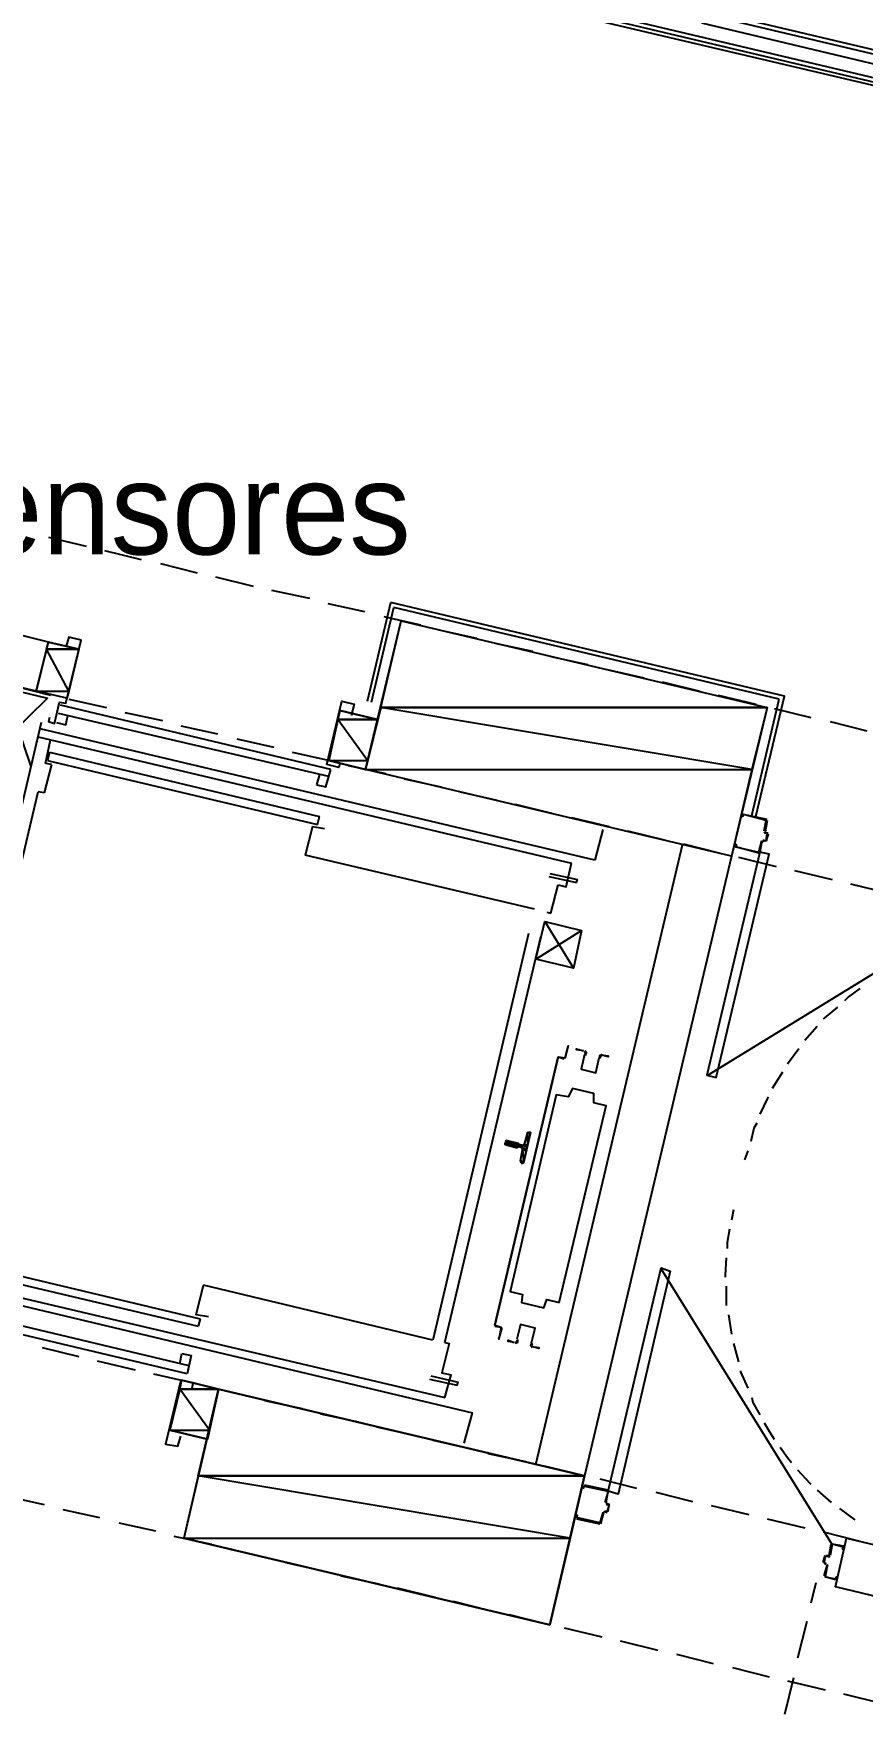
# Model space of a CAD drawing. Header units: feet. Extents: x -84 to 198, y -22 to 181.
# Drawn here: x 83.26 to 94.1, y 105 to 126.99 of the extents above; entities that cross this region are included whole.
import ezdxf
from ezdxf.enums import TextEntityAlignment as Align

# ---------------------------------------------------------------- set-up
doc = ezdxf.new("R2010")
doc.units = ezdxf.units.FT
for name, color, linetype in [('A-AREA-COMUN', 252, 'CONTINUOUS'), ('A-LINEA', 7, 'CONTINUOUS'), ('A-LINEA-FINA', 9, 'CONTINUOUS'), ('A-MURO-CONCRETO', 8, 'CONTINUOUS'), ('A-NOMBRE-ESPACIO', 2, 'CONTINUOUS')]:
    doc.layers.add(name, color=color, linetype=linetype)

msp = doc.modelspace()

# ---------------------------------------------------------------- linework, layer by layer
at = {"layer": 'A-AREA-COMUN'}
msp.add_lwpolyline([(96.32, 126.0978), (92, 127.1289)], dxfattribs=at)
at = {"layer": 'A-LINEA'}
for p, q in [((96.9333, 126.0844), (85.68, 128.7511)), ((96.9467, 126.1378), (85.6933, 128.8044)), ((96.8533, 125.7378), (85.6, 128.4044)), ((96.8667, 125.7911), (85.6133, 128.4578)), ((96.84, 125.6978), (85.5867, 128.3511)), ((83.4533, 120.4044), (83.9467, 120.2844)), ((84.1867, 120.2311), (84.6667, 120.1111)), ((84.92, 120.0578), (85.4, 119.9378)), ((85.64, 119.8844), (86.1333, 119.7644)), ((86.3733, 119.7111), (86.8667, 119.6044)), ((87.1067, 119.5378), (87.5867, 119.4311)), ((87.6267, 118.2578), (87.9333, 119.5511)), ((87.68, 118.2444), (87.9733, 119.4844)), ((93.0133, 118.2844), (87.9733, 119.4844)), ((83.4533, 119.0311), (82.0933, 119.3644)), ((87.84, 119.3644), (88.32, 119.2578)), ((88.56, 119.1911), (89.0533, 119.0844)), ((83.2933, 118.3911), (83.4533, 119.0311)), ((83.8533, 118.9378), (83.4533, 119.0311)), ((89.2933, 119.0178), (89.7867, 118.9111)), ((90.0267, 118.8444), (90.5067, 118.7378)), ((83.2933, 118.3911), (81.9333, 118.7111)), ((90.76, 118.6711), (91.24, 118.5644)), ((91.48, 118.5111), (91.9733, 118.3911)), ((83, 118.4578), (83.48, 118.3378)), ((83.6933, 118.2978), (83.2933, 118.3911)), ((92.2133, 118.3378), (92.7067, 118.2178)), ((87.12, 117.2711), (83.5867, 118.0978)), ((87.1467, 117.3644), (83.6133, 118.2044)), ((83.72, 118.2844), (84.2133, 118.1778)), ((84.4533, 118.1111), (84.9467, 118.0044)), ((87.2667, 118.1378), (87.12, 117.4844)), ((92.6533, 116.7644), (93.0133, 118.2844)), ((92.9467, 118.1644), (93.4267, 118.0444)), ((83.36, 117.9778), (81.6667, 110.7911)), ((90.6, 116.1778), (83.3467, 117.8978)), ((85.1867, 117.9378), (85.6667, 117.8311)), ((93.68, 117.9911), (94.16, 117.8711)), ((83.32, 117.7911), (90.2933, 116.1378)), ((83.4133, 117.4444), (83.48, 117.7511)), ((85.92, 117.7644), (86.4, 117.6578)), ((83.4933, 117.4311), (83.4, 117.0578)), ((83.4933, 117.4311), (83.4133, 117.4444)), ((83.4667, 117.5911), (83.44, 117.4844)), ((83.44, 117.4844), (86.9733, 116.6444)), ((83.4667, 117.5911), (87, 116.7511)), ((86.64, 117.5911), (87.1333, 117.4844)), ((87.3733, 117.4178), (87.8667, 117.3111)), ((87, 117.2978), (86.96, 117.1644)), ((88.1067, 117.2444), (88.5867, 117.1378)), ((81.9867, 111.4311), (83.32, 117.0711)), ((83.4, 117.0578), (83.32, 117.0711)), ((88.84, 117.0711), (89.32, 116.9644)), ((86.9733, 116.6444), (87, 116.7511)), ((89.56, 116.9111), (90.0533, 116.7911)), ((86.9067, 116.6178), (86.8133, 116.2444)), ((86.9067, 116.6178), (87.0667, 116.5911)), ((90.2933, 116.7378), (90.7867, 116.6178)), ((90.7067, 116.5778), (90.6, 116.1778)), ((91.0267, 116.5644), (91.5067, 116.4444)), ((92.8139, 116.549), (92.8287, 116.525)), ((92.8267, 116.5378), (92.8667, 116.5378)), ((92.84, 116.6978), (92.84, 116.6978)), ((91.7467, 116.3911), (89.8267, 108.2844)), ((91.76, 116.3911), (92.24, 116.2711)), ((92.7867, 116.4311), (92.76, 116.2844)), ((92.8113, 116.4306), (92.7872, 116.4157)), ((92.8, 116.4178), (92.8, 116.4178)), ((92.8533, 116.5244), (92.8533, 116.5244)), ((89.8133, 115.5378), (86.8133, 116.2444)), ((92.3867, 116.2311), (90.4667, 108.1244)), ((92.48, 116.2178), (92.9733, 116.0978)), ((92.7467, 116.2844), (92.7467, 116.2844)), ((90, 115.9644), (90.36, 115.8844)), ((90.0133, 116.0044), (90.3733, 115.9244)), ((90.36, 115.8844), (90.3733, 115.9244)), ((93.2133, 116.0444), (93.7067, 115.9244)), ((93.9467, 115.8711), (94.4267, 115.7511)), ((90.0267, 115.4844), (90.12, 115.8578)), ((89.9733, 115.4978), (90.0267, 115.4844)), ((92.0775, 113.3648), (95.6926, 115.5856)), ((89.7333, 115.2178), (88.48, 109.8978)), ((89.9467, 115.3778), (90.32, 114.7644)), ((88.64, 109.8711), (89.8933, 115.1778)), ((93.5067, 114.0044), (93.3467, 113.8178)), ((93.2667, 113.7111), (93.12, 113.5111)), ((89.2933, 110.0978), (90.12, 113.6044)), ((90.12, 113.6044), (90.2, 113.5778)), ((90.12, 113.5911), (90.12, 113.5911)), ((90.12, 113.5911), (90.12, 113.5911)), ((93.0533, 113.4044), (92.92, 113.1911)), ((89.68, 112.4578), (89.72, 112.6044)), ((89.7446, 112.6172), (89.7209, 112.6037)), ((89.5867, 112.4178), (89.5867, 112.4178)), ((89.6, 112.4578), (89.6533, 112.4444)), ((89.64, 112.4178), (89.6, 112.4311)), ((89.6, 112.4178), (89.6, 112.4178)), ((89.6133, 112.4711), (89.6133, 112.4711)), ((89.6267, 112.2444), (89.6533, 112.3911)), ((92.6, 112.3778), (92.56, 112.2578)), ((89.6403, 112.2277), (89.6554, 112.205)), ((92.4133, 111.6044), (92.3867, 111.4711)), ((81.08, 110.8311), (89, 108.9511)), ((81.8933, 110.9111), (85.4133, 110.0844)), ((81.92, 111.0178), (85.44, 110.1778)), ((93.7059, 107.2256), (91.4691, 110.8307)), ((81.6667, 110.7911), (88.64, 109.1511)), ((88.48, 109.8978), (85.48, 110.6178)), ((92.32, 110.6044), (92.32, 110.3511)), ((85.2933, 109.5644), (81.7733, 110.4044)), ((85.2667, 109.4578), (81.7467, 110.2978)), ((85.44, 110.1778), (85.4133, 110.0844)), ((92.3467, 110.2311), (92.3867, 109.9778)), ((83.3733, 109.8044), (83.8533, 109.6844)), ((85.1733, 109.5911), (85.2, 109.7244)), ((92.4133, 109.8578), (92.48, 109.6178)), ((84.0933, 109.6311), (84.5867, 109.5111)), ((84.8267, 109.4578), (85.3067, 109.3511)), ((85.56, 109.2844), (86.04, 109.1778)), ((88.4533, 109.4311), (88.8133, 109.3511)), ((88.64, 109.1511), (88.72, 109.4444)), ((86.28, 109.1111), (86.7733, 109.0044)), ((87.0133, 108.9378), (87.5067, 108.8311)), ((88.8933, 108.5511), (89, 108.9511)), ((87.7467, 108.7644), (88.2267, 108.6578)), ((88.48, 108.5911), (88.96, 108.4844)), ((89.2, 108.4178), (89.6933, 108.3111)), ((89.9333, 108.2578), (90.4267, 108.1378)), ((90.7733, 107.9378), (90.4667, 108.0044)), ((90.4667, 107.9911), (90.4667, 107.9911)), ((90.6667, 108.0844), (91.1467, 107.9644)), ((82.9067, 107.8578), (83.4, 107.7511)), ((90.7472, 107.7757), (90.7621, 107.7516)), ((90.76, 107.7778), (90.76, 107.7778)), ((91.4, 107.9111), (91.88, 107.7911)), ((92.12, 107.7378), (92.6133, 107.6178)), ((93.5067, 107.9378), (93.6933, 107.7778)), ((83.64, 107.6844), (84.12, 107.5778)), ((90.36, 107.5778), (90.36, 107.5778)), ((90.36, 107.5644), (90.6667, 107.4978)), ((90.7313, 107.6572), (90.7072, 107.6424)), ((90.7333, 107.6578), (90.76, 107.6444)), ((90.76, 107.6578), (90.76, 107.6578)), ((92.8533, 107.5644), (93.3467, 107.4444)), ((93.8, 107.6978), (94, 107.5511)), ((84.3733, 107.5111), (84.8533, 107.4044)), ((85.0933, 107.3378), (85.5867, 107.2311)), ((90.6667, 107.5111), (90.6667, 107.5111)), ((93.5867, 107.3911), (94.0667, 107.2711)), ((85.8267, 107.1644), (86.3067, 107.0578)), ((93.5867, 106.9911), (93.6133, 107.0844)), ((93.6667, 107.0844), (93.6933, 107.2311)), ((93.8533, 107.1911), (93.8533, 107.1911)), ((86.56, 106.9911), (87.04, 106.8844)), ((93.6, 106.9911), (93.6, 106.9911)), ((93.6267, 106.9644), (93.6, 106.9778)), ((93.6, 106.8178), (93.64, 106.9511)), ((93.6133, 107.0711), (93.6133, 107.0711)), ((93.6267, 106.9511), (93.6267, 106.9511)), ((93.6528, 106.9398), (93.6379, 106.9639)), ((93.6554, 107.0583), (93.6795, 107.0732)), ((87.28, 106.8178), (87.7733, 106.7111)), ((88.0133, 106.6578), (88.5067, 106.5378)), ((93.4933, 106.7244), (93.4267, 106.4578)), ((93.7467, 106.7778), (93.7467, 106.7778)), ((88.7467, 106.4844), (89.2267, 106.3644)), ((89.48, 106.3111), (89.96, 106.1911)), ((93.3733, 106.2178), (93.2533, 105.7378)), ((90.2, 106.1378), (90.6933, 106.0178)), ((90.9333, 105.9644), (91.4267, 105.8444)), ((91.6667, 105.7911), (92.1467, 105.6711)), ((92.4, 105.6178), (92.88, 105.4978)), ((93.2, 105.4844), (93.08, 105.0044)), ((93.12, 105.4444), (93.6133, 105.3244)), ((93.8533, 105.2711), (94.3467, 105.1511))]:
    msp.add_line(p, q, dxfattribs=at)
for points in [[(92.7067, 116.7511), (93.08, 118.3244), (87.9333, 119.5511)], [(92.3867, 116.2311), (87.6, 117.3644), (88.0667, 119.3111), (92.8533, 118.1778), (92.3867, 116.2311)], [(83.4667, 118.0444), (83.4533, 117.9911), (83.5333, 117.9644), (83.6, 118.2444), (83.68, 118.2311), (83.88, 119.0578), (83.72, 119.0978), (83.68, 118.9644)], [(83.2267, 117.4044), (82.88, 118.4311), (83.44, 118.2978), (82.6667, 117.5378)], [(83.56, 117.9778), (83.68, 117.9511), (83.7067, 118.0711)], [(87.2667, 117.4444), (87.2533, 117.3911), (87.0933, 117.4311), (87.2933, 118.2578), (87.4533, 118.2178), (87.4133, 118.0711)], [(87.12, 117.4844), (87.6, 117.3644), (87.76, 118.0178), (87.2667, 118.1378)], [(86.96, 117.1644), (87.08, 117.1378), (87.12, 117.2711), (87.1467, 117.3644)], [(92.8133, 116.5644), (92.84, 116.6978), (92.5467, 116.7778), (92.5333, 116.7511), (92.52, 116.7511), (92.5333, 116.7778)], [(92.8533, 116.7111), (92.5467, 116.7778), (92.5467, 116.7778)], [(92.8, 116.4444), (92.84, 116.4311), (92.8533, 116.5244), (92.8267, 116.5378)], [(92.8533, 116.6978), (92.8267, 116.5511), (92.8267, 116.5511)], [(92.4267, 116.3644), (92.44, 116.3911), (92.4533, 116.3778), (92.44, 116.3511), (92.7467, 116.2844), (92.7867, 116.4311)], [(92.7467, 116.2711), (92.44, 116.3511), (92.44, 116.3511)], [(92.8667, 116.5244), (92.84, 116.4311), (92.84, 116.4311), (92.8, 116.4311)], [(90.12, 115.8578), (90.2267, 115.8311), (90.2933, 116.1378)], [(92.76, 116.2844), (92.0667, 113.3644), (92.1867, 113.3378), (92.88, 116.2578), (92.76, 116.2844)], [(89.8267, 114.8844), (90.4267, 115.2578), (90.32, 114.7644), (89.8267, 114.8844), (89.9467, 115.3778), (90.4267, 115.2578)], [(94.0667, 114.4978), (93.92, 114.3911), (93.8667, 114.3378)], [(93.7733, 114.2578), (93.6, 114.1111), (93.5867, 114.0978)], [(90.12, 113.6044), (90.2133, 113.5911), (90.2533, 113.7511), (90.2133, 113.5911), (90.2133, 113.5911)], [(90.4533, 113.6844), (90.36, 113.6978), (90.36, 113.7111), (90.4533, 113.6844)], [(90.4777, 113.6228), (90.4929, 113.6564), (90.468, 113.6835)], [(90.12, 113.6044), (89.2933, 110.0978), (89.2933, 110.0978)], [(90.4664, 113.6369), (90.4209, 113.4442), (90.6135, 113.3986), (90.6592, 113.5913)], [(90.4664, 113.6369), (90.4209, 113.4442), (90.6135, 113.3986), (90.6592, 113.5913)], [(90.4706, 113.6342), (90.4797, 113.6543), (90.4648, 113.6705)], [(90.694, 113.6303), (90.6596, 113.6172), (90.6582, 113.5804)], [(90.6911, 113.6173), (90.6704, 113.6095), (90.6696, 113.5874)], [(90.68, 113.6311), (90.7733, 113.6178), (90.7733, 113.6044), (90.68, 113.6311)], [(90.1333, 110.3911), (90.7467, 112.9644), (90.5867, 113.0044), (90.5867, 113.1244), (90.3067, 113.1911), (90.2533, 113.0844), (90.0933, 113.1111), (89.4933, 110.5378), (89.6533, 110.4978), (89.64, 110.3911), (89.9333, 110.3244), (89.9733, 110.4311), (90.1333, 110.3911)], [(92.8667, 113.0844), (92.8533, 113.0578), (92.76, 112.8578)], [(89.7467, 112.6178), (89.76, 112.6178), (89.6667, 112.2178), (89.6533, 112.2178)], [(92.72, 112.7378), (92.68, 112.6711), (92.64, 112.4978)], [(89.5867, 112.4178), (89.4267, 112.4578), (89.44, 112.5111), (89.6, 112.4711)], [(89.6661, 112.3798), (89.6637, 112.395), (89.6513, 112.4039)], [(89.6554, 112.445), (89.6705, 112.4474), (89.6795, 112.4598)], [(92.36, 111.3511), (92.3333, 111.1778), (92.3333, 111.0978)], [(90.7733, 107.9244), (91.4667, 110.8444), (91.5867, 110.8044), (90.9067, 107.8844), (90.7733, 107.9244)], [(92.32, 110.9778), (92.3067, 110.7511), (92.3067, 110.7244)], [(85.5467, 110.2044), (85.3867, 110.2311), (85.48, 110.6178)], [(89.2933, 110.0978), (89.3733, 110.0711), (89.3733, 110.0711)], [(89.2933, 110.0844), (89.3733, 110.0711), (89.3467, 109.9111), (89.3867, 110.0578)], [(89.7736, 109.8654), (89.8191, 110.058), (89.6265, 110.1036), (89.5808, 109.911)], [(89.7736, 109.8654), (89.8191, 110.058), (89.6265, 110.1036), (89.5808, 109.911)], [(85.2, 109.7244), (85.32, 109.6978), (85.2667, 109.4578)], [(88.64, 109.8711), (88.6933, 109.8578), (88.6, 109.4711), (88.72, 109.4444)], [(89.5467, 109.8711), (89.4667, 109.8844), (89.4667, 109.8978), (89.5467, 109.8711)], [(89.5593, 109.8586), (89.5937, 109.8717), (89.5951, 109.9085)], [(89.5623, 109.8716), (89.5829, 109.8794), (89.5838, 109.9015)], [(89.7757, 109.8661), (89.7604, 109.8325), (89.7853, 109.8054)], [(89.7733, 109.8178), (89.8667, 109.8044), (89.8667, 109.7911), (89.7733, 109.8178)], [(89.7827, 109.8547), (89.7736, 109.8346), (89.7885, 109.8184)], [(92.5067, 109.4978), (92.5067, 109.4844), (92.6, 109.2711)], [(85.3333, 109.2711), (85.3467, 109.3378), (85.1867, 109.3778), (84.9867, 108.5378), (85.1467, 108.5111), (85.1867, 108.6444)], [(85.04, 108.7244), (85.5333, 108.6044), (85.68, 109.2578), (85.2, 109.3778)], [(88.44, 109.3911), (88.8, 109.3111), (88.8133, 109.3511)], [(90.0133, 106.1778), (90.4667, 108.1244), (85.68, 109.2578), (85.2267, 107.3111), (90.0133, 106.1778)], [(92.6533, 109.1511), (92.6667, 109.0844), (92.76, 108.9244)], [(92.8133, 108.8178), (92.88, 108.7111), (92.9467, 108.6044)], [(93.0267, 108.4978), (93.12, 108.3644), (93.1733, 108.2978)], [(93.2533, 108.2044), (93.4133, 108.0311), (93.4267, 108.0178)], [(90.4533, 107.9911), (90.4533, 107.9644), (90.4667, 107.9911), (90.7733, 107.9244), (90.7333, 107.7778)], [(90.7467, 107.7511), (90.7867, 107.7511), (90.76, 107.6578), (90.7333, 107.6578)], [(90.7467, 107.7778), (90.7733, 107.9244), (90.7733, 107.9244)], [(90.7733, 107.6578), (90.7867, 107.7511), (90.7867, 107.7511), (90.7467, 107.7644)], [(90.7067, 107.6444), (90.6667, 107.5111), (90.36, 107.5778), (90.3733, 107.6044), (90.36, 107.6044), (90.36, 107.5778)], [(90.68, 107.4978), (90.72, 107.6444), (90.72, 107.6444)], [(96.8667, 105.9244), (93.7467, 106.6711), (93.8933, 107.3111), (97.0133, 106.5778)], [(93.6267, 107.0844), (93.6533, 107.0844), (93.6533, 107.0844)], [(93.8667, 107.1911), (93.8533, 107.1644), (93.84, 107.1644), (93.8533, 107.1911), (93.7067, 107.2311), (93.68, 107.0844)], [(93.8533, 107.2044), (93.7067, 107.2311), (93.7067, 107.2311)], [(93.6533, 107.0711), (93.6133, 107.0711), (93.6, 106.9911), (93.6267, 106.9778)], [(93.64, 106.9511), (93.6133, 106.8044), (93.7467, 106.7778), (93.76, 106.8044), (93.7733, 106.8044), (93.76, 106.7778)], [(93.7467, 106.7644), (93.6133, 106.8044), (93.6133, 106.8044)]]:
    msp.add_lwpolyline(points, dxfattribs=at)
at = {"layer": 'A-LINEA-FINA'}
for p, q in [((89.76, 112.6044), (89.72, 112.6178)), ((89.76, 112.6044), (89.72, 112.6178)), ((89.76, 112.6178), (89.7333, 112.6178)), ((89.76, 112.6178), (89.7333, 112.6178)), ((89.76, 112.6178), (89.7467, 112.6178)), ((89.5867, 112.4311), (89.4267, 112.4711)), ((89.5867, 112.4178), (89.4267, 112.4578)), ((89.6, 112.4711), (89.44, 112.5111)), ((89.6, 112.4578), (89.44, 112.4978)), ((89.7067, 112.4044), (89.64, 112.4178)), ((89.7067, 112.3911), (89.6533, 112.4178)), ((89.7067, 112.3778), (89.6533, 112.3911)), ((89.72, 112.4444), (89.6667, 112.4578)), ((89.72, 112.4311), (89.6667, 112.4444)), ((89.6667, 112.2178), (89.6267, 112.2311)), ((89.6667, 112.2178), (89.64, 112.2311)), ((89.6667, 112.2178), (89.64, 112.2178)), ((89.6667, 112.2178), (89.64, 112.2178))]:
    msp.add_line(p, q, dxfattribs=at)
for points in [[(89.72, 112.6044), (89.72, 112.4444), (89.68, 112.4578), (89.72, 112.6044)], [(89.7333, 112.6178), (89.76, 112.6044), (89.72, 112.6178), (89.7333, 112.6178)], [(89.72, 112.6178), (89.76, 112.6044), (89.76, 112.6044), (89.72, 112.6178)], [(89.76, 112.6044), (89.76, 112.6044), (89.72, 112.6178), (89.76, 112.6044)], [(89.72, 112.6178), (89.76, 112.6044), (89.72, 112.6044), (89.72, 112.6178), (89.72, 112.6178)], [(89.72, 112.6178), (89.76, 112.6044), (89.76, 112.6044), (89.72, 112.6178), (89.72, 112.6178)], [(89.76, 112.6044), (89.72, 112.6044), (89.72, 112.4444), (89.76, 112.6044)], [(89.7467, 112.6178), (89.76, 112.6178), (89.7333, 112.6178), (89.7467, 112.6178)], [(89.7333, 112.6178), (89.76, 112.6178), (89.76, 112.6178), (89.7333, 112.6178)], [(89.76, 112.6178), (89.76, 112.6178), (89.7333, 112.6178), (89.76, 112.6178)], [(89.7333, 112.6178), (89.76, 112.6178), (89.76, 112.6178), (89.7333, 112.6178)], [(89.76, 112.6178), (89.76, 112.6178), (89.7333, 112.6178), (89.76, 112.6178), (89.76, 112.6178)], [(89.76, 112.6178), (89.7333, 112.6178), (89.76, 112.6044), (89.76, 112.6178)], [(89.44, 112.4978), (89.7067, 112.4044), (89.4267, 112.4711), (89.44, 112.4978), (89.44, 112.4978)], [(89.4267, 112.4711), (89.6, 112.4311), (89.6, 112.4311), (89.4267, 112.4711)], [(89.6, 112.4311), (89.6, 112.4311), (89.4267, 112.4711), (89.6, 112.4311), (89.6, 112.4311)], [(89.4267, 112.4711), (89.6, 112.4311), (89.6, 112.4311), (89.4267, 112.4711)], [(89.6, 112.4311), (89.6, 112.4311), (89.4267, 112.4711), (89.6, 112.4311), (89.6, 112.4311)], [(89.4267, 112.4711), (89.6, 112.4311), (89.6, 112.4311), (89.4267, 112.4711)], [(89.6, 112.4311), (89.6, 112.4311), (89.4267, 112.4711), (89.6, 112.4311), (89.6, 112.4311)], [(89.5867, 112.4311), (89.5867, 112.4311), (89.4267, 112.4711), (89.5867, 112.4311)], [(89.5867, 112.4311), (89.4267, 112.4711), (89.6, 112.4311), (89.5867, 112.4311), (89.5867, 112.4311)], [(89.4267, 112.4711), (89.5867, 112.4311), (89.4267, 112.4578), (89.4267, 112.4711), (89.4267, 112.4711)], [(89.4267, 112.4578), (89.5867, 112.4178), (89.5867, 112.4178), (89.4267, 112.4578)], [(89.5867, 112.4178), (89.5867, 112.4178), (89.4267, 112.4578), (89.5867, 112.4178)], [(89.5867, 112.4178), (89.4267, 112.4578), (89.5867, 112.4311), (89.5867, 112.4178), (89.5867, 112.4178)], [(89.4267, 112.4578), (89.5867, 112.4178), (89.5867, 112.4178), (89.4267, 112.4578)], [(89.5867, 112.4178), (89.5867, 112.4178), (89.4267, 112.4578), (89.5867, 112.4178), (89.5867, 112.4178)], [(89.4267, 112.4578), (89.5867, 112.4178), (89.5867, 112.4178), (89.4267, 112.4578)], [(89.5867, 112.4178), (89.5867, 112.4178), (89.4267, 112.4578), (89.5867, 112.4178), (89.5867, 112.4178)], [(89.44, 112.5111), (89.6, 112.4711), (89.6, 112.4711), (89.44, 112.5111)], [(89.6, 112.4711), (89.6, 112.4711), (89.44, 112.5111), (89.6, 112.4711), (89.6, 112.4711)], [(89.44, 112.5111), (89.6, 112.4711), (89.44, 112.4978), (89.44, 112.5111), (89.44, 112.5111)], [(89.6, 112.4578), (89.6, 112.4578), (89.44, 112.4978), (89.6, 112.4578)], [(89.6, 112.4578), (89.44, 112.4978), (89.6, 112.4711), (89.6, 112.4578), (89.6, 112.4578)], [(89.44, 112.4978), (89.6, 112.4578), (89.6, 112.4578), (89.44, 112.4978)], [(89.6, 112.4578), (89.6, 112.4578), (89.44, 112.4978), (89.6, 112.4578), (89.6, 112.4578)], [(89.44, 112.4978), (89.6, 112.4578), (89.6, 112.4578), (89.44, 112.4978)], [(89.6, 112.4578), (89.6, 112.4578), (89.44, 112.4978), (89.6, 112.4578)], [(89.44, 112.4978), (89.6, 112.4578), (89.6, 112.4578), (89.44, 112.4978), (89.44, 112.4978)], [(89.44, 112.4978), (89.6, 112.4578), (89.6, 112.4578), (89.44, 112.4978)], [(89.6, 112.4578), (89.6, 112.4578), (89.44, 112.4978), (89.6, 112.4578), (89.6, 112.4578)], [(89.44, 112.4978), (89.6, 112.4578), (89.6, 112.4578), (89.44, 112.4978)], [(89.6, 112.4578), (89.6, 112.4578), (89.44, 112.4978), (89.6, 112.4578), (89.6, 112.4578)], [(89.44, 112.4978), (89.6, 112.4578), (89.6, 112.4578), (89.44, 112.4978)], [(89.6, 112.4578), (89.6, 112.4578), (89.44, 112.4978), (89.6, 112.4578), (89.6, 112.4578)], [(89.72, 112.4311), (89.44, 112.4978), (89.7067, 112.4044), (89.72, 112.4311)], [(89.6533, 112.3911), (89.6667, 112.2311), (89.6267, 112.2444), (89.6533, 112.3911)], [(89.64, 112.4178), (89.7067, 112.4044), (89.7067, 112.4044), (89.64, 112.4178)], [(89.7067, 112.4044), (89.7067, 112.4044), (89.64, 112.4178), (89.7067, 112.4044), (89.7067, 112.4044)], [(89.64, 112.4178), (89.7067, 112.4044), (89.6533, 112.4178), (89.64, 112.4178), (89.64, 112.4178)], [(89.6667, 112.4444), (89.72, 112.4311), (89.6533, 112.4444), (89.6667, 112.4444), (89.6667, 112.4444)], [(89.6533, 112.4444), (89.72, 112.4311), (89.72, 112.4311), (89.6533, 112.4444)], [(89.72, 112.4311), (89.72, 112.4311), (89.6533, 112.4444), (89.72, 112.4311), (89.72, 112.4311)], [(89.6533, 112.4444), (89.72, 112.4311), (89.72, 112.4311), (89.6533, 112.4444)], [(89.72, 112.4311), (89.72, 112.4311), (89.6533, 112.4444), (89.72, 112.4311), (89.72, 112.4311)], [(89.6533, 112.4444), (89.72, 112.4311), (89.72, 112.4311), (89.6533, 112.4444)], [(89.72, 112.4311), (89.72, 112.4311), (89.6533, 112.4444), (89.72, 112.4311), (89.72, 112.4311)], [(89.7067, 112.3911), (89.7067, 112.3911), (89.6533, 112.4178), (89.7067, 112.3911)], [(89.7067, 112.3911), (89.6533, 112.4178), (89.7067, 112.4044), (89.7067, 112.3911), (89.7067, 112.3911)], [(89.6533, 112.4178), (89.7067, 112.3911), (89.6533, 112.4044), (89.6533, 112.4178), (89.6533, 112.4178)], [(89.6533, 112.4044), (89.7067, 112.3911), (89.7067, 112.3911), (89.6533, 112.4044)], [(89.7067, 112.3911), (89.7067, 112.3911), (89.6533, 112.4044), (89.7067, 112.3911), (89.7067, 112.3911)], [(89.6533, 112.4044), (89.7067, 112.3911), (89.7067, 112.3911), (89.6533, 112.4044)], [(89.7067, 112.3911), (89.7067, 112.3911), (89.6533, 112.4044), (89.7067, 112.3911), (89.7067, 112.3911)], [(89.6533, 112.4044), (89.7067, 112.3911), (89.7067, 112.3911), (89.6533, 112.4044)], [(89.7067, 112.3911), (89.7067, 112.3911), (89.6533, 112.4044), (89.7067, 112.3911), (89.7067, 112.3911)], [(89.7067, 112.3911), (89.6533, 112.4044), (89.7067, 112.3778), (89.7067, 112.3911)], [(89.6533, 112.4044), (89.7067, 112.3778), (89.6533, 112.3911), (89.6533, 112.4044)], [(89.6533, 112.3911), (89.7067, 112.3778), (89.7067, 112.3778), (89.6533, 112.3911), (89.6533, 112.3911)], [(89.7067, 112.3778), (89.6533, 112.3911), (89.6667, 112.2311), (89.7067, 112.3778)], [(89.72, 112.4444), (89.68, 112.4578), (89.6667, 112.4578), (89.72, 112.4444), (89.72, 112.4444)], [(89.72, 112.4444), (89.72, 112.4444), (89.6667, 112.4578), (89.72, 112.4444)], [(89.6667, 112.4578), (89.72, 112.4444), (89.72, 112.4444), (89.6667, 112.4578)], [(89.72, 112.4444), (89.72, 112.4444), (89.6667, 112.4578), (89.72, 112.4444), (89.72, 112.4444)], [(89.72, 112.4444), (89.6667, 112.4578), (89.72, 112.4311), (89.72, 112.4444)], [(89.6667, 112.4578), (89.72, 112.4311), (89.6667, 112.4444), (89.6667, 112.4578), (89.6667, 112.4578)], [(89.6667, 112.4444), (89.72, 112.4311), (89.72, 112.4311), (89.6667, 112.4444)], [(89.72, 112.4311), (89.72, 112.4311), (89.6667, 112.4444), (89.72, 112.4311), (89.72, 112.4311)], [(89.68, 112.4578), (89.72, 112.4444), (89.72, 112.4444), (89.68, 112.4578)], [(89.6667, 112.2311), (89.6267, 112.2444), (89.6267, 112.2311), (89.6667, 112.2311), (89.6667, 112.2311)], [(89.6267, 112.2444), (89.6667, 112.2311), (89.6667, 112.2311), (89.6267, 112.2444), (89.6267, 112.2444)], [(89.64, 112.2311), (89.6667, 112.2178), (89.6267, 112.2311), (89.64, 112.2311)], [(89.6267, 112.2311), (89.6667, 112.2178), (89.6667, 112.2178), (89.6267, 112.2311)], [(89.6667, 112.2178), (89.6667, 112.2178), (89.6267, 112.2311), (89.6667, 112.2178)], [(89.6667, 112.2178), (89.6267, 112.2311), (89.6667, 112.2311), (89.6667, 112.2178), (89.6667, 112.2178)], [(89.6267, 112.2311), (89.6667, 112.2178), (89.6667, 112.2178), (89.6267, 112.2311), (89.6267, 112.2311)], [(89.64, 112.2311), (89.6667, 112.2178), (89.64, 112.2178), (89.64, 112.2311)], [(89.64, 112.2178), (89.6667, 112.2178), (89.6667, 112.2178), (89.64, 112.2178)], [(89.6667, 112.2178), (89.6667, 112.2178), (89.64, 112.2178), (89.6667, 112.2178)], [(89.64, 112.2178), (89.6667, 112.2178), (89.6533, 112.2178), (89.64, 112.2178), (89.64, 112.2178)], [(89.64, 112.2178), (89.6667, 112.2178), (89.6667, 112.2178), (89.64, 112.2178), (89.64, 112.2178)]]:
    msp.add_lwpolyline(points, dxfattribs=at)
at = {"layer": 'A-MURO-CONCRETO'}
for points in [[(88.0667, 119.3111), (92.8533, 118.1778), (87.8, 118.1778), (88.0667, 119.3111), (88.0667, 119.3111)], [(83.4533, 119.0311), (83.8533, 118.9378), (83.4267, 118.9378), (83.4533, 119.0311), (83.4533, 119.0311)], [(83.4267, 118.9378), (83.2933, 118.3911), (83.72, 118.3911), (83.4267, 118.9378)], [(83.4267, 118.9378), (83.8533, 118.9378), (83.72, 118.3911), (83.4267, 118.9378), (83.4267, 118.9378)], [(83.2933, 118.3911), (83.72, 118.3911), (83.6933, 118.2978), (83.2933, 118.3911), (83.2933, 118.3911)], [(87.2667, 118.1378), (87.76, 118.0178), (87.24, 118.0178), (87.2667, 118.1378), (87.2667, 118.1378)], [(87.8, 118.1778), (87.6, 117.3644), (92.6533, 117.3644), (87.8, 118.1778)], [(87.8, 118.1778), (92.8533, 118.1778), (92.6533, 117.3644), (87.8, 118.1778), (87.8, 118.1778)], [(87.24, 118.0178), (87.12, 117.4844), (87.6267, 117.4844), (87.24, 118.0178)], [(87.24, 118.0178), (87.76, 118.0178), (87.6267, 117.4844), (87.24, 118.0178), (87.24, 118.0178)], [(87.12, 117.4844), (87.6267, 117.4844), (87.6, 117.3644), (87.12, 117.4844), (87.12, 117.4844)], [(87.6, 117.3644), (92.6533, 117.3644), (92.3867, 116.2311), (87.6, 117.3644), (87.6, 117.3644)], [(85.2, 109.3778), (85.68, 109.2578), (85.1733, 109.2578), (85.2, 109.3778), (85.2, 109.3778)], [(85.1733, 109.2578), (85.04, 108.7244), (85.56, 108.7244), (85.1733, 109.2578)], [(85.1733, 109.2578), (85.68, 109.2578), (85.56, 108.7244), (85.1733, 109.2578), (85.1733, 109.2578)], [(85.68, 109.2578), (90.4667, 108.1244), (85.4133, 108.1244), (85.68, 109.2578), (85.68, 109.2578)], [(85.04, 108.7244), (85.56, 108.7244), (85.5333, 108.6044), (85.04, 108.7244), (85.04, 108.7244)], [(85.4133, 108.1244), (85.2267, 107.3111), (90.28, 107.3111), (85.4133, 108.1244)], [(85.4133, 108.1244), (90.4667, 108.1244), (90.28, 107.3111), (85.4133, 108.1244), (85.4133, 108.1244)], [(85.2267, 107.3111), (90.28, 107.3111), (90.0133, 106.1778), (85.2267, 107.3111), (85.2267, 107.3111)]]:
    msp.add_lwpolyline(points, dxfattribs=at)

# ---------------------------------------------------------------- texts
at = {"layer": 'A-NOMBRE-ESPACIO'}
msp.add_text('Ascensores', height=1.2, dxfattribs=at).set_placement((84, 120.1778), align=Align.CENTER)

doc.saveas('drawing.dxf')
